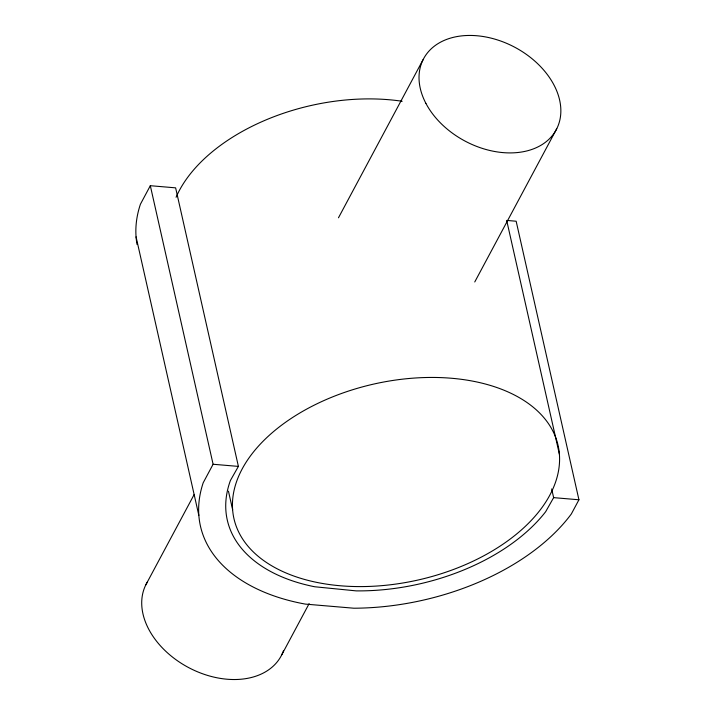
<?xml version="1.0" encoding="UTF-8"?>
<svg xmlns="http://www.w3.org/2000/svg" width="715" height="715" viewBox="0 0 715 715"><rect width="100%" height="100%" fill="white"/><g stroke="black" fill="none" stroke-linecap="round" stroke-linejoin="round"><path stroke-width="1.07" d="M551.676 488.935L553.633 497.64L545.67 511.699A172.967 104.578 -12.7 0 1 356.249 590.885L314.752 586.765A172.967 104.578 -12.7 0 1 230.427 480.462L238.399 466.403L175.622 187.848L150.32 185.703L140.417 204.222A200.486 121.21 -12.7 0 0 137.03 244.441M338.472 217.789L423.092 59.64M145.771 584.95L194.167 494.512M150.32 185.703L213.097 464.258L203.194 482.777A200.486 121.21 -12.7 0 0 305.359 604.103L353.827 608.215A200.486 121.21 -12.7 0 0 571.348 513.951L578.936 499.776L516.159 221.23L507.364 220.479M474.751 281.969L556.744 128.727M281.79 654.743L309.139 603.621M213.097 464.258L238.399 466.403M553.633 497.64L578.936 499.776M506.685 220.408L559.407 454.347A166.13 100.44 -12.7 0 1 320.892 583.19A166.13 100.44 -12.7 0 1 307.754 408.515A166.13 100.44 -12.7 0 1 559.407 454.347M228.46 491.187L232.625 509.688M136.065 236.853L198.841 515.408M176.069 197.277A166.13 100.44 -12.7 0 1 402.17 101.271M283.48 650.739A76.451 53.965 28.1 0 1 190.664 668.641A76.451 53.965 28.1 0 1 147.326 582.099M425.899 103.362A75.236 53.107 28.1 0 0 548.325 139.854A75.236 53.107 28.1 0 0 495.531 39.334A75.236 53.107 28.1 0 0 425.899 103.362"/></g></svg>
